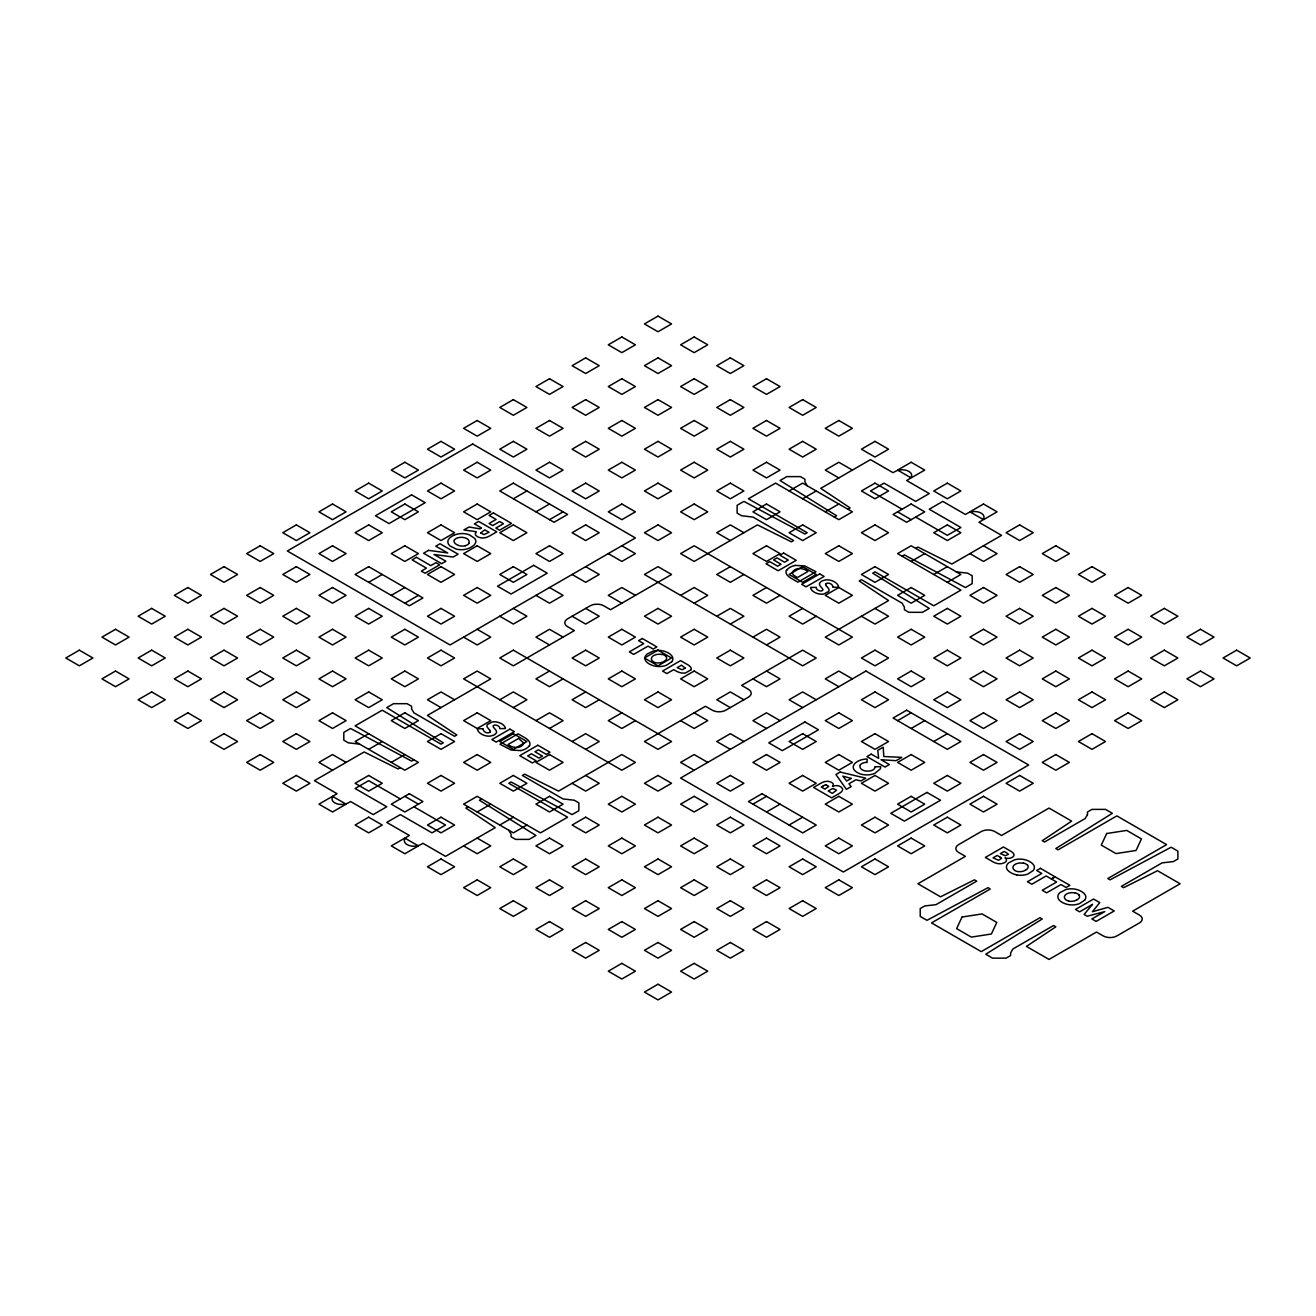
<?xml version="1.0" encoding="UTF-8"?>
<svg xmlns="http://www.w3.org/2000/svg" width="1316" height="1316" viewBox="0 0 1316 1316"><rect width="100%" height="100%" fill="white"/><g stroke="black" fill="none" stroke-linecap="round" stroke-linejoin="round"><path stroke-width="1.5" d="M368.677 582.314L382.249 574.483M513.339 498.797L526.91 490.967M391.28 595.358L404.851 587.528M535.941 511.842L549.512 504.012M404.851 603.189L418.406 595.358M549.512 519.672L563.067 511.842M368.677 733.686L355.123 741.517L404.851 770.222L418.406 762.392L355.106 725.873L382.232 710.212L440.992 744.132L443.262 742.833L386.756 707.597L393.533 703.682L407.088 703.682L411.612 706.297L411.612 708.896L413.882 712.811L454.563 736.302L456.816 735.002L427.437 715.427L490.736 678.875L477.182 671.045L463.61 678.875L621.843 770.222L635.398 762.392L621.843 754.562L558.543 791.113L524.623 774.153L522.37 775.453L563.051 798.944L574.352 800.243L578.875 802.859L578.875 810.689L572.098 814.604L511.069 781.984L508.815 783.283L567.574 817.22L540.448 832.88L477.182 796.328L463.61 804.158L513.339 832.864L526.91 825.033M789.09 490.967L802.661 483.137L852.39 511.842L838.818 519.672L775.552 483.12L748.426 498.78L807.185 532.717L804.931 534.016L743.902 501.396L737.125 505.311L737.125 513.141L741.648 515.757L752.949 517.056L793.63 540.547L791.377 541.847L757.457 524.887L694.157 561.438L680.602 553.608L694.157 545.778L852.39 637.125L838.818 644.955L825.264 637.125L888.563 600.573L859.183 580.998L861.437 579.698L902.118 603.189L904.388 607.104L904.388 609.703L908.912 612.318L922.467 612.318L929.244 608.403L872.738 573.167L875.008 571.868L933.768 605.788L960.894 590.127L897.594 553.608L911.149 545.778L960.877 574.483L947.323 582.314M368.677 749.347L382.249 741.517M802.661 498.797L816.216 490.967M391.28 762.392L404.851 754.562M499.784 699.767L513.339 691.936L526.91 699.767L513.339 707.597M549.512 671.045L535.941 678.875L549.512 686.705L563.067 678.875M680.602 595.358L694.157 587.528L707.728 595.358L694.157 603.189M730.331 566.653L716.776 574.483L730.331 582.314L743.885 574.483M825.264 511.842L838.818 504.012M400.311 767.623L398.057 768.922L364.154 751.962L314.442 780.668L337.044 793.712L334.774 795.029A9.59 5.544 0 0 0 334.774 802.859A9.59 5.544 0 0 0 348.345 802.859L350.599 801.543L373.201 814.604L386.756 806.774L355.123 788.498L368.677 780.668L400.327 798.944M413.882 759.793L411.612 761.092L350.582 728.472L343.805 732.387L343.805 740.217L348.329 742.833L359.63 744.132M834.311 517.056L836.581 515.757L780.075 480.521L786.853 476.606L800.408 476.606L804.931 479.205L804.931 481.82L807.185 485.736M847.882 509.226L850.136 507.927L820.756 488.351L870.468 459.646L893.07 472.691L895.324 471.391A9.59 5.544 0 0 1 908.895 471.391A9.59 5.544 0 0 1 908.895 479.221L906.642 480.521L929.244 493.566L915.673 501.396L884.023 483.137L870.468 490.967L902.118 509.226M535.941 720.642L549.512 712.811L563.067 720.642L549.512 728.472M585.669 691.936L572.115 699.767L585.669 707.597L599.224 699.767M716.776 616.233L730.331 608.403L743.885 616.233L730.331 624.064M766.488 587.528L752.933 595.358L766.488 603.189L780.059 595.358M572.115 741.517L585.669 733.686L599.224 741.517L585.669 749.347M621.843 712.811L608.272 720.642L621.843 728.472L635.398 720.642M752.933 637.125L766.488 629.295L780.059 637.125L766.488 644.955M802.661 608.403L789.09 616.233L802.661 624.064L816.216 616.233M468.118 806.774L465.864 808.073L495.244 827.649L445.532 856.354L422.93 843.309L420.676 844.609A9.59 5.544 0 0 1 407.105 844.609A9.59 5.544 0 0 1 407.105 836.779L409.358 835.479L386.756 822.434L400.327 814.604L431.977 832.864L445.532 825.033L413.882 806.774M481.689 798.944L479.419 800.243L535.925 835.479L529.147 839.394L515.592 839.394L511.069 836.795L511.069 834.18L508.815 830.264M902.118 556.207L904.388 554.908L965.418 587.528L972.195 583.613L972.195 575.783L967.671 573.167L956.37 571.868M915.689 548.377L917.943 547.078L951.846 564.038L1001.558 535.332L978.956 522.288L981.226 520.971A9.59 5.544 0 0 0 981.226 513.141A9.59 5.544 0 0 0 967.655 513.141L965.401 514.457L942.799 501.396L929.244 509.226L960.877 527.502L947.323 535.332L915.673 517.056M477.182 811.988L490.736 804.158M911.149 561.438L924.72 553.608M499.784 825.033L513.339 817.203M933.751 574.483L947.323 566.653M752.933 804.158L766.488 796.328M897.594 720.642L911.149 712.811M766.488 811.988L780.059 804.158M911.149 728.472L924.72 720.642M823.405 785.751L821.25 787.001L824.984 789.139L828.735 786.409L826.037 784.78M789.09 825.033L802.661 817.203M933.751 741.517L947.323 733.686M453.921 535.267L453.362 535.53A17.684 10.215 0 0 0 451.273 536.731L450.829 537.043A14.641 8.455 0 0 0 448.526 539.494A12.568 7.254 0 0 0 448.378 543.919A13.571 7.847 0 0 0 448.838 544.643A13.209 7.633 0 0 0 450.154 546.041L456.06 549.019A13.078 7.551 0 0 0 457.31 549.315A12.272 7.09 0 0 0 465.486 549.282A15.019 8.669 0 0 0 469.68 547.933L470.24 547.67A18.358 10.61 0 0 0 472.329 546.469L472.773 546.156A14.854 8.57 0 0 0 475.092 543.738A12.305 7.106 0 0 0 475.356 539.379A13.078 7.551 0 0 0 474.615 538.293L469.467 534.888A13.209 7.633 0 0 0 467.674 534.296A13.571 7.847 0 0 0 466.423 533.983A12.683 7.32 0 0 0 458.132 533.951A14.476 8.357 0 0 0 453.921 535.267M795.012 565.386L804.767 565.946L816.002 571.753L797.924 582.182L791.377 578.415A22.635 13.078 0 0 1 787.873 575.799A12.173 7.024 0 0 1 786.442 570.206M520.988 750.614L511.233 750.054L499.998 744.247L518.076 733.818L524.623 737.585A22.635 13.078 0 0 1 528.127 740.201A12.173 7.024 0 0 1 529.558 745.794M833.308 788.564L836.565 790.209L832.337 793.4L828.192 790.998L830.626 789.6A7.37 4.261 0 0 1 833.275 788.514M1005.276 857.933L1006.592 858.229A6.169 3.553 0 0 0 1008.829 858.361A4.721 2.731 0 0 0 1010.145 858.18L1011.757 857.588A8.324 4.803 0 0 0 1012.761 856.996L1013.846 855.745A6.021 3.471 0 0 0 1013.813 854.084A9.015 5.215 0 0 0 1012.563 852.521A15.66 9.047 0 0 0 1010.639 851.156L1003.434 846.994L985.355 857.44L992.544 861.585A16.96 9.788 0 0 0 995.357 862.901A9.673 5.577 0 0 0 998.449 863.674A6.646 3.833 0 0 0 1001.624 863.625L1003.96 862.918A9.179 5.297 0 0 0 1004.93 862.408A6.004 3.471 0 0 0 1006.033 861.437A6.267 3.619 0 0 0 1005.194 857.983M852.39 470.092L838.818 462.261L825.264 470.092L838.818 477.905M983.48 545.778L997.051 553.608L983.48 561.438L969.925 553.608M897.594 511.842L911.149 519.672M743.885 532.717L730.331 524.887L716.776 532.717L730.331 540.547M874.992 608.403L888.547 616.233L874.992 624.064L861.421 616.233M621.843 545.778L635.398 553.608L621.843 561.438L608.272 553.608M852.39 678.875L838.818 671.045L825.264 678.875L838.818 686.705M585.669 566.653L599.224 574.483L585.669 582.314L572.115 574.483M635.398 595.358L621.843 587.528L608.272 595.358L621.843 603.189M766.488 671.045L780.059 678.875L766.488 686.705L752.933 678.875M816.216 699.767L802.661 691.936L789.09 699.767L802.661 707.597M549.512 587.528L563.067 595.358L549.512 603.189L535.941 595.358M585.669 608.403L599.224 616.233L585.669 624.064L572.115 616.233M743.885 699.767L730.331 691.936L716.776 699.767L730.331 707.597M780.059 720.642L766.488 712.811L752.933 720.642L766.488 728.472M999.65 856.848L997.232 855.449L993.087 857.835L998.515 860.269L1001.46 858.394M513.339 608.403L526.91 616.233L513.339 624.064L499.784 616.233M563.067 637.125L549.512 629.295L535.941 637.125L549.512 644.955M694.157 712.811L707.728 720.642L694.157 728.472L680.602 720.642M743.885 741.517L730.331 733.686L716.776 741.517L730.331 749.347M477.182 629.295L490.736 637.125L477.182 644.955L463.61 637.125M707.728 762.392L694.157 754.562L680.602 762.392L694.157 770.222M454.579 699.767L441.008 691.936L427.453 699.767L441.008 707.597M585.669 775.453L599.224 783.283L585.669 791.113L572.115 783.283M346.075 762.392L332.52 754.562L318.949 762.392L332.52 770.222M404.851 796.328L418.406 804.158M477.182 838.095L490.736 845.908L477.182 853.739L463.61 845.908M826.432 586.031L827.353 587.084A21.698 12.535 0 0 1 828.537 588.63A8.077 4.655 0 0 1 829.031 590.045A6.481 3.751 0 0 1 828.619 591.493L823.75 594.059A7.583 4.376 0 0 1 820.378 594.141A9.837 5.675 0 0 1 817.121 593.434A14.443 8.34 0 0 1 814.259 592.151A13.357 7.715 0 0 1 811.709 590.012A11.466 6.613 0 0 1 810.557 587.446L816.282 587.364A5.626 3.257 0 0 0 816.512 588.68A7.238 4.178 0 0 0 816.891 589.239L817.187 589.568A6.596 3.816 0 0 0 818.914 590.571A3.027 1.744 0 0 0 821.168 590.917A1.777 1.02 0 0 0 821.743 590.785L822.023 590.67A3.027 1.744 0 0 0 822.401 590.473L822.5 590.39A1.826 1.053 0 0 0 822.862 589.979A2.451 1.415 0 0 0 822.829 589.354A10.248 5.922 0 0 0 822.204 588.384L820.378 586.212A10.166 5.873 0 0 1 819.555 584.584A7.337 4.244 0 0 1 819.72 582.939L821.118 581.508A10.594 6.119 0 0 1 822.237 580.899L824.721 580.093A7.666 4.425 0 0 1 828.142 579.895A9.426 5.445 0 0 1 831.449 580.553A13.259 7.649 0 0 1 834.064 581.639A15.101 8.719 0 0 1 837.47 584.386L838.308 585.817A10.429 6.021 0 0 1 838.555 587.249L832.781 587.281A6.909 3.997 0 0 0 832.699 586.163L832.633 585.933A8.982 5.182 0 0 0 832.255 585.242L831.926 584.814A6.185 3.57 0 0 0 829.754 583.416A3.372 1.941 0 0 0 828.603 583.153A2.566 1.481 0 0 0 826.333 583.613L826.086 583.745A1.958 1.119 0 0 0 825.708 584.255M489.568 729.969L488.647 728.916A21.698 12.535 0 0 1 487.463 727.37A8.077 4.655 0 0 1 486.969 725.955A6.481 3.751 0 0 1 487.381 724.507L492.25 721.941A7.583 4.376 0 0 1 495.622 721.859A9.837 5.675 0 0 1 498.879 722.566A14.443 8.34 0 0 1 501.741 723.849A13.357 7.715 0 0 1 504.291 725.988A11.466 6.613 0 0 1 505.443 728.554L499.718 728.636A5.626 3.257 0 0 0 499.488 727.32A7.238 4.178 0 0 0 499.109 726.761L498.813 726.432A6.596 3.816 0 0 0 497.086 725.429A3.027 1.744 0 0 0 494.832 725.083A1.777 1.02 0 0 0 494.257 725.215L493.977 725.33A3.027 1.744 0 0 0 493.599 725.527L493.5 725.61A1.826 1.053 0 0 0 493.138 726.021A2.451 1.415 0 0 0 493.171 726.646A10.248 5.922 0 0 0 493.796 727.616L495.622 729.788A10.166 5.873 0 0 1 496.445 731.416A7.337 4.244 0 0 1 496.28 733.061L494.882 734.493A10.594 6.119 0 0 1 493.763 735.101L491.279 735.907A7.666 4.425 0 0 1 487.858 736.105A9.426 5.445 0 0 1 484.551 735.447A13.259 7.649 0 0 1 481.936 734.361A15.101 8.719 0 0 1 478.53 731.614L477.692 730.183A10.429 6.021 0 0 1 477.445 728.751L483.219 728.719A6.909 3.997 0 0 0 483.301 729.837L483.367 730.067A8.982 5.182 0 0 0 483.745 730.758L484.074 731.186A6.185 3.57 0 0 0 486.246 732.584A3.372 1.941 0 0 0 487.397 732.847A2.566 1.481 0 0 0 489.667 732.387L489.914 732.255A1.958 1.119 0 0 0 490.292 731.745M666.159 656.47A7.715 4.458 0 0 1 664.021 661.389A8.011 4.622 0 0 1 655.73 662.787A7.534 4.343 0 0 1 653.016 661.504A7.781 4.491 0 0 1 652.884 656.108A7.781 4.491 0 0 1 661.784 654.496M661.899 654.299A7.402 4.277 0 0 1 665.929 656.519M999.601 856.864A7.37 4.261 0 0 1 1001.525 858.377M1016.709 874.877A12.568 7.254 0 0 0 1024.374 874.959A13.571 7.847 0 0 0 1025.641 874.696A13.209 7.633 0 0 0 1028.059 873.939L1033.208 870.518A13.078 7.551 0 0 0 1033.718 869.81A12.272 7.09 0 0 0 1033.669 865.073A15.019 8.669 0 0 0 1031.333 862.654L1030.889 862.342A18.358 10.61 0 0 0 1028.816 861.125L1028.257 860.878A14.854 8.57 0 0 0 1024.078 859.529A12.305 7.106 0 0 0 1016.511 859.381A13.078 7.551 0 0 0 1014.652 859.809L1008.747 862.786A13.209 7.633 0 0 0 1007.711 863.822A13.571 7.847 0 0 0 1007.184 864.546A12.683 7.32 0 0 0 1007.102 869.333A14.476 8.357 0 0 0 1009.388 871.768L1009.833 872.08A17.684 10.215 0 0 0 1011.922 873.281L1012.481 873.544A14.641 8.455 0 0 0 1016.709 874.877M1027.697 865.204A7.715 4.458 0 0 1 1025.559 870.106M1025.542 870.123A8.011 4.622 0 0 1 1017.268 871.521A7.534 4.343 0 0 1 1014.554 870.238A7.781 4.491 0 0 1 1014.406 864.842A7.781 4.491 0 0 1 1023.305 863.23M1023.437 863.033A7.402 4.277 0 0 1 1027.467 865.254M1079.104 894.88A7.715 4.458 0 0 1 1076.965 899.799M1076.949 899.799A8.011 4.622 0 0 1 1068.674 901.197M1074.843 892.709A7.402 4.277 0 0 1 1078.873 894.929M1074.728 892.906A7.781 4.491 0 0 0 1065.828 894.518A7.781 4.491 0 0 0 1065.993 899.897A7.534 4.343 0 0 0 1068.74 901.065M465.288 545.827A7.715 4.458 0 0 1 456.767 544.594A8.011 4.622 0 0 1 454.333 539.807M469.039 543.376A7.402 4.277 0 0 1 465.19 545.696M468.693 543.294A7.781 4.491 0 0 0 465.913 538.162A7.781 4.491 0 0 0 456.586 538.26A7.534 4.343 0 0 0 454.563 539.84M823.471 785.784A6.383 3.685 0 0 1 825.856 784.747M860.055 765.057A7.468 4.31 0 0 1 861.766 763.609A7.583 4.376 0 0 1 864.217 762.671L864.563 762.589A5.182 2.994 0 0 1 867.08 762.457L867.08 759.036A9.228 5.33 0 0 0 865.221 759.085L862.095 759.628A15.479 8.932 0 0 0 857.637 761.405L856.667 762.013A14.854 8.587 0 0 0 854.183 764.366A12.617 7.287 0 0 0 853.903 769.465L854.166 769.86A12.617 7.287 0 0 0 855.087 770.913L856.321 771.916A16.795 9.689 0 0 0 857.884 772.854L859.562 773.627A13.061 7.534 0 0 0 861.338 774.219A13.67 7.896 0 0 0 862.589 774.515A13.16 7.6 0 0 0 874.976 773.265L880.289 768.906A11.926 6.893 0 0 0 880.667 766.669L874.762 766.784A6.152 3.553 0 0 1 874.63 768.231L874.531 768.445A5.873 3.389 0 0 1 874.071 769.07L873.363 769.663A8.702 5.034 0 0 1 872.771 770.057A7.732 4.474 0 0 1 863.296 770.354A7.732 4.474 0 0 1 860.417 765.139M529.197 745.728A13.423 7.748 0 0 1 520.939 750.531M489.486 730.002A5.988 3.455 0 0 1 490.407 731.745M826.514 585.998A5.988 3.455 0 0 1 825.593 584.255M786.803 570.272A13.423 7.748 0 0 1 795.061 565.469M685.225 668.15L682.116 669.745L677.197 667.64L681.458 665.172L685.225 668.15M480.834 532.964L483.926 534.592L488.976 532.273L484.765 529.855L480.85 532.898M523.817 743.195C521.3 749.248 512.368 748.113 508.042 744.527L518.619 738.424L523.817 743.195M792.183 572.707L793.285 574.911L797.381 577.576L807.958 571.473C803.599 567.92 795.029 566.785 792.199 572.592M1008.04 854.429L1005.194 855.745L1000.44 853.591L1004.174 851.436L1006.312 852.669A6.383 3.685 0 0 1 1008.056 854.1L1008.04 854.429M475.504 533.013L475.405 533.342A6.909 3.997 0 0 0 475.389 534.312A6.218 3.586 0 0 0 476.047 535.546L477.05 536.402A10.199 5.889 0 0 0 478.267 537.076L480.669 537.833A6.761 3.899 0 0 0 483.926 537.915A9.409 5.428 0 0 0 487.052 537.142A16.96 9.788 0 0 0 489.865 535.826L496.757 531.845L478.679 521.416L474.385 523.883L481.574 528.029L480.093 528.884L469.006 527.009L463.89 529.953L476.359 531.697L475.504 533.013M962.012 917.038L956.633 928.619L971.323 937.107L991.392 933.998L996.771 922.417L982.081 913.929L962.012 917.038M1106.674 833.521L1101.295 845.102L1115.984 853.591L1136.053 850.481L1141.433 838.901L1126.743 830.412L1106.674 833.521M833.044 785.586L832.518 786.359A6.267 3.619 0 0 1 838.621 785.866A6.004 3.471 0 0 1 840.25 786.557A9.179 5.297 0 0 1 841.154 787.116L842.388 788.465A6.646 3.833 0 0 1 842.454 790.291A9.673 5.577 0 0 1 841.121 792.084A16.96 9.788 0 0 1 838.851 793.696L831.646 797.858L813.568 787.429L820.773 783.267A15.66 9.047 0 0 1 823.125 782.148A9.015 5.215 0 0 1 825.856 781.424A6.021 3.471 0 0 1 828.735 781.408L830.873 782.033A8.324 4.803 0 0 1 831.926 782.609L832.929 783.546A4.721 2.731 0 0 1 833.242 784.303A6.169 3.553 0 0 1 833.044 785.586M1087.477 814.604L1085.207 818.519L1044.526 842.01L1042.256 840.71L1071.652 821.135L1049.033 808.073L1001.558 835.479L994.781 831.564A9.59 5.544 0 0 0 981.226 831.564L958.624 844.609A9.59 5.544 0 0 0 958.624 852.439L965.401 856.354L917.943 883.76L940.545 896.821L974.449 879.845L976.719 881.161L936.021 904.651L924.72 905.951L920.213 908.566L920.213 916.397L926.99 920.312L988.02 887.675L990.274 888.991L931.514 922.911L981.243 951.633L1040.002 917.696L1042.256 918.996L985.75 954.232L992.544 958.147L1006.098 958.147L1010.622 955.548L1010.622 952.932L1012.876 949.017L1053.557 925.526L1055.827 926.826L1026.447 946.401L1049.033 959.446L1096.491 932.041L1103.285 935.956A9.59 5.544 0 0 0 1116.84 935.956L1139.442 922.911A9.59 5.544 0 0 0 1139.442 915.081L1132.665 911.165L1180.123 883.76L1157.537 870.715L1123.634 887.675L1121.38 886.375L1162.061 862.885L1173.362 861.585L1177.886 858.97L1177.886 851.139L1171.108 847.224L1110.079 879.845L1107.809 878.545L1166.585 844.625L1116.856 815.904L1058.08 849.84L1055.827 848.54L1112.333 813.304L1105.555 809.389L1091.984 809.389L1087.477 811.988L1087.477 814.604M690.834 669.926L685.504 672.953A6.893 3.981 0 0 1 682.165 673.052A9.969 5.758 0 0 1 678.908 672.279A16.697 9.64 0 0 1 675.898 670.897L673.726 669.647L666.899 673.578L662.54 671.061L680.619 660.616L687.248 664.448A17.717 10.232 0 0 1 689.749 666.225L690.193 666.686A8.817 5.083 0 0 1 691.048 668.067A6.531 3.767 0 0 1 690.834 669.926M1092.362 904.437L1084.137 914.472L1087.197 916.232L1104.782 911.61L1091.869 918.93L1096.146 921.397L1114.224 910.952L1107.908 907.316L1092.395 911.741L1099.765 902.612L1093.563 899.025L1075.485 909.471L1079.597 911.84L1092.362 904.437M671.67 661.8L666.521 665.205A13.209 7.633 0 0 1 664.103 665.962A13.571 7.847 0 0 1 662.836 666.225A12.568 7.254 0 0 1 655.171 666.143A14.641 8.455 0 0 1 650.943 664.81L650.384 664.547A17.684 10.215 0 0 1 648.311 663.346L647.85 663.034A14.476 8.357 0 0 1 645.58 660.599A12.683 7.32 0 0 1 645.63 655.812A13.571 7.847 0 0 1 646.172 655.088A13.209 7.633 0 0 1 647.209 654.052L653.114 651.075A13.078 7.551 0 0 1 654.99 650.663A12.305 7.106 0 0 1 662.54 650.811A14.854 8.57 0 0 1 666.719 652.144L667.278 652.407A18.358 10.61 0 0 1 669.351 653.608L669.811 653.92A15.019 8.669 0 0 1 672.147 656.355A12.272 7.09 0 0 1 672.213 661.076A13.078 7.551 0 0 1 671.67 661.8M1084.614 900.21L1079.465 903.615A13.209 7.633 0 0 1 1077.047 904.372A13.571 7.847 0 0 1 1075.781 904.635A12.568 7.254 0 0 1 1068.131 904.553A14.641 8.455 0 0 1 1063.904 903.22L1063.328 902.973A17.684 10.215 0 0 1 1061.255 901.773L1060.795 901.444A14.476 8.357 0 0 1 1058.525 899.009A12.683 7.32 0 0 1 1058.574 894.222A13.571 7.847 0 0 1 1059.117 893.498A13.209 7.633 0 0 1 1060.153 892.462L1066.059 889.484A13.078 7.551 0 0 1 1067.934 889.09A12.305 7.106 0 0 1 1075.485 889.221A14.854 8.57 0 0 1 1079.663 890.554L1080.222 890.817A18.358 10.61 0 0 1 1082.295 892.018L1082.755 892.33A15.019 8.669 0 0 1 1085.091 894.765A12.272 7.09 0 0 1 1085.157 899.486A13.078 7.551 0 0 1 1084.614 900.21M79.355 650.17L65.8 658L79.355 665.83L92.926 658L79.355 650.17M115.528 629.295L101.957 637.125L115.528 644.955L129.083 637.125L115.528 629.295M151.685 608.403L138.131 616.233L151.685 624.064L165.257 616.233L151.685 608.403M187.859 587.528L174.288 595.358L187.859 603.189L201.414 595.358L187.859 587.528M224.016 566.653L210.461 574.483L224.016 582.314L237.587 574.483L224.016 566.653M260.19 545.778L246.618 553.608L260.19 561.438L273.744 553.608L260.19 545.778M296.347 524.887L282.792 532.717L296.347 540.547L309.918 532.717L296.347 524.887M332.52 504.012L318.949 511.842L332.52 519.672L346.075 511.842L332.52 504.012M368.677 483.137L355.123 490.967L368.677 498.797L382.249 490.967L368.677 483.137M404.851 462.261L391.28 470.092L404.851 477.905L418.406 470.092L404.851 462.261M441.008 441.37L427.453 449.2L441.008 457.03L454.579 449.2L441.008 441.37M477.182 420.495L463.61 428.325L477.182 436.155L490.736 428.325L477.182 420.495M513.339 399.62L499.784 407.45L513.339 415.28L526.91 407.45L513.339 399.62M549.512 378.728L535.941 386.559L549.512 394.389L563.067 386.559L549.512 378.728M585.669 357.853L572.115 365.684L585.669 373.514L599.224 365.684L585.669 357.853M621.843 336.978L608.272 344.808L621.843 352.639L635.398 344.808L621.843 336.978M658 316.103L644.445 323.933L658 331.764L671.555 323.933L658 316.103M472.658 443.985L287.316 550.993L450.056 644.955L635.398 537.948L472.658 443.985M411.612 494.865L375.455 515.757L389.01 523.587L425.183 502.696L411.612 494.865M115.528 671.045L101.957 678.875L115.528 686.705L129.083 678.875L115.528 671.045M151.685 650.17L138.131 658L151.685 665.83L165.257 658L151.685 650.17M187.859 629.295L174.288 637.125L187.859 644.955L201.414 637.125L187.859 629.295M224.016 608.403L210.461 616.233L224.016 624.064L237.587 616.233L224.016 608.403M260.19 587.528L246.618 595.358L260.19 603.189L273.744 595.358L260.19 587.528M296.347 566.653L282.792 574.483L296.347 582.314L309.918 574.483L296.347 566.653M332.52 545.778L318.949 553.608L332.52 561.438L346.075 553.608L332.52 545.778M368.677 524.887L355.123 532.717L368.677 540.547L382.249 532.717L368.677 524.887M404.851 504.012L391.28 511.842L404.851 519.672L418.406 511.842L404.851 504.012M441.008 483.137L427.453 490.967L441.008 498.797L454.579 490.967L441.008 483.137M477.182 462.261L463.61 470.092L477.182 477.905L490.736 470.092L477.182 462.261M513.339 441.37L499.784 449.2L513.339 457.03L526.91 449.2L513.339 441.37M549.512 420.495L535.941 428.325L549.512 436.155L563.067 428.325L549.512 420.495M585.669 399.62L572.115 407.45L585.669 415.28L599.224 407.45L585.669 399.62M621.843 378.728L608.272 386.559L621.843 394.389L635.398 386.559L621.843 378.728M658 357.853L644.445 365.684L658 373.514L671.555 365.684L658 357.853M694.157 336.978L680.602 344.808L694.157 352.639L707.728 344.808L694.157 336.978M151.685 691.936L138.131 699.767L151.685 707.597L165.257 699.767L151.685 691.936M187.859 671.045L174.288 678.875L187.859 686.705L201.414 678.875L187.859 671.045M224.016 650.17L210.461 658L224.016 665.83L237.587 658L224.016 650.17M260.19 629.295L246.618 637.125L260.19 644.955L273.744 637.125L260.19 629.295M296.347 608.403L282.792 616.233L296.347 624.064L309.918 616.233L296.347 608.403M332.52 587.528L318.949 595.358L332.52 603.189L346.075 595.358L332.52 587.528M368.677 566.653L355.106 574.483L409.358 605.788L422.913 597.957L368.677 566.653M404.851 545.778L391.28 553.608L404.851 561.438L418.406 553.608L404.851 545.778M441.008 524.887L427.453 532.717L441.008 540.547L454.579 532.717L441.008 524.887M477.182 504.012L463.61 511.842L477.182 519.672L490.736 511.842L477.182 504.012M513.339 483.137L499.767 490.95L554.02 522.271L567.574 514.441L513.322 483.12M549.512 462.261L535.941 470.092L549.512 477.905L563.067 470.092L549.512 462.261M585.669 441.37L572.115 449.2L585.669 457.03L599.224 449.2L585.669 441.37M621.843 420.495L608.272 428.325L621.843 436.155L635.398 428.325L621.843 420.495M658 399.62L644.445 407.45L658 415.28L671.555 407.45L658 399.62M694.157 378.728L680.602 386.559L694.157 394.389L707.728 386.559L694.157 378.728M730.331 357.853L716.776 365.684L730.331 373.514L743.885 365.684L730.331 357.853M416.465 557.326L412.105 559.859L426.45 568.134L421.35 571.095L425.068 573.25L439.659 564.827L435.925 562.672L430.825 565.617L416.465 557.326M428.522 550.368L423.571 553.23L441.65 563.676L445.894 561.225L433.984 554.48L453.115 557.046L458.1 554.184L440.021 543.738L435.777 546.189L447.703 552.95L428.522 550.368M493.401 512.911L489.075 515.411L496.099 519.458L489.108 523.505L492.71 525.577L499.702 521.547L503.436 523.702L495.852 528.078L499.57 530.233L511.48 523.357L493.401 512.911M187.859 712.811L174.288 720.642L187.859 728.472L201.414 720.642L187.859 712.811M224.016 691.936L210.461 699.767L224.016 707.597L237.587 699.767L224.016 691.936M260.19 671.045L246.618 678.875L260.19 686.705L273.744 678.875L260.19 671.045M296.347 650.17L282.792 658L296.347 665.83L309.918 658L296.347 650.17M332.52 629.295L318.949 637.125L332.52 644.955L346.075 637.125L332.52 629.295M368.677 608.403L355.123 616.233L368.677 624.064L382.249 616.233L368.677 608.403M441.008 566.653L427.453 574.483L441.008 582.314L454.579 574.483L441.008 566.653M477.182 545.778L463.61 553.608L477.182 561.438L490.736 553.608L477.182 545.778M513.339 524.887L499.784 532.717L513.339 540.547L526.91 532.717L513.339 524.887M585.669 483.137L572.115 490.967L585.669 498.797L599.224 490.967L585.669 483.137M621.843 462.261L608.272 470.092L621.843 477.905L635.398 470.092L621.843 462.261M658 441.37L644.445 449.2L658 457.03L671.555 449.2L658 441.37M694.157 420.495L680.602 428.325L694.157 436.155L707.728 428.325L694.157 420.495M730.331 399.62L716.776 407.45L730.331 415.28L743.885 407.45L730.331 399.62M766.488 378.728L752.933 386.559L766.488 394.389L780.059 386.559L766.488 378.728M224.016 733.686L210.461 741.517L224.016 749.347L237.587 741.517L224.016 733.686M260.19 712.811L246.618 720.642L260.19 728.472L273.744 720.642L260.19 712.811M296.347 691.936L282.792 699.767L296.347 707.597L309.918 699.767L296.347 691.936M332.52 671.045L318.949 678.875L332.52 686.705L346.075 678.875L332.52 671.045M368.677 650.17L355.123 658L368.677 665.83L382.249 658L368.677 650.17M404.851 629.295L391.28 637.125L404.851 644.955L418.406 637.125L404.851 629.295M441.008 608.403L427.453 616.233L441.008 624.064L454.579 616.233L441.008 608.403M477.182 587.528L463.61 595.358L477.182 603.189L490.736 595.358L477.182 587.528M513.339 566.653L499.784 574.483L513.339 582.314L526.91 574.483L513.339 566.653M549.512 545.778L535.941 553.608L549.512 561.438L563.067 553.608L549.512 545.778M585.669 524.887L572.115 532.717L585.669 540.547L599.224 532.717L585.669 524.887M621.843 504.012L608.272 511.842L621.843 519.672L635.398 511.842L621.843 504.012M658 483.137L644.445 490.967L658 498.797L671.555 490.967L658 483.137M694.157 462.261L680.602 470.092L694.157 477.905L707.728 470.092L694.157 462.261M730.331 441.37L716.776 449.2L730.331 457.03L743.885 449.2L730.331 441.37M766.488 420.495L752.933 428.325L766.488 436.155L780.059 428.325L766.488 420.495M802.661 399.62L789.09 407.45L802.661 415.28L816.216 407.45L802.661 399.62M533.671 565.337L497.514 586.212L511.069 594.042L547.226 573.167L533.671 565.337M260.19 754.562L246.618 762.392L260.19 770.222L273.744 762.392L260.19 754.562M296.347 733.686L282.792 741.517L296.347 749.347L309.918 741.517L296.347 733.686M332.52 712.811L318.949 720.642L332.52 728.472L346.075 720.642L332.52 712.811M368.677 691.936L355.123 699.767L368.677 707.597L382.249 699.767L368.677 691.936M404.851 671.045L391.28 678.875L404.851 686.705L418.406 678.875L404.851 671.045M441.008 650.17L427.453 658L441.008 665.83L454.579 658L441.008 650.17M658 524.887L644.445 532.717L658 540.547L671.555 532.717L658 524.887M694.157 504.012L680.602 511.842L694.157 519.672L707.728 511.842L694.157 504.012M730.331 483.137L716.776 490.967L730.331 498.797L743.885 490.967L730.331 483.137M766.488 462.261L752.933 470.092L766.488 477.905L780.059 470.092L766.488 462.261M802.661 441.37L789.09 449.2L802.661 457.03L816.216 449.2L802.661 441.37M838.818 420.495L825.264 428.325L838.818 436.155L852.39 428.325L838.818 420.495M296.347 775.453L282.792 783.283L296.347 791.113L309.918 783.283L296.347 775.453M404.851 712.811L391.28 720.642L404.851 728.472L418.406 720.642L404.851 712.811M513.339 650.17L499.784 658L513.339 665.83L574.368 630.594L567.591 626.679A9.59 5.544 0 0 1 567.591 618.849L590.193 605.804A9.59 5.544 0 0 1 603.748 605.804L610.542 609.719L671.555 574.483L658 566.653L644.445 574.483L802.661 665.83L816.216 658L802.661 650.17L741.632 685.406L748.409 689.321A9.59 5.544 0 0 1 748.409 697.151L725.807 710.196A9.59 5.544 0 0 1 712.252 710.196L705.458 706.281L644.445 741.517L658 749.347L671.555 741.517L513.339 650.17M766.488 504.012L752.933 511.842L766.488 519.672L780.059 511.842L766.488 504.012M874.992 441.37L861.421 449.2L874.992 457.03L888.547 449.2L874.992 441.37M332.52 796.328L318.949 804.158L332.52 811.988L346.075 804.158L332.52 796.328M368.677 775.453L355.123 783.283L368.677 791.113L382.249 783.283L368.677 775.453M441.008 733.686L427.453 741.517L441.008 749.347L454.579 741.517L441.008 733.686M477.182 712.811L463.61 720.642L477.182 728.472L490.736 720.642L477.182 712.811M585.669 650.17L572.115 658L585.669 665.83L599.224 658L585.669 650.17M621.843 629.295L608.272 637.125L621.843 644.955L635.398 637.125L621.843 629.295M658 608.403L644.445 616.233L658 624.064L671.555 616.233L658 608.403M766.488 545.778L752.933 553.608L766.488 561.438L780.059 553.608L766.488 545.778M802.661 524.887L789.09 532.717L802.661 540.547L816.216 532.717L802.661 524.887M874.992 483.137L861.421 490.967L874.992 498.797L888.547 490.967L874.992 483.137M911.149 462.261L897.594 470.092L911.149 477.905L924.72 470.092L911.149 462.261M783.612 553.049L779.894 555.204L788.3 560.057L784.533 562.228L777.032 557.885L773.528 559.909L781.046 564.235L777.641 566.209L769.695 561.619L765.994 563.758L778.151 570.766L796.229 560.336L783.612 553.049M642.307 638.507L638.573 640.645L643.688 643.606L629.328 651.881L633.703 654.414L648.048 646.123L653.164 649.068L656.881 646.913L642.307 638.507M509.95 729.13L491.871 739.559L496.264 742.109L514.342 731.663L509.95 729.13M368.677 817.203L355.123 825.033L368.677 832.864L382.249 825.033L368.677 817.203M409.358 793.712L391.28 804.158L404.851 811.988L422.93 801.543L409.358 793.712M441.008 775.453L427.453 783.283L441.008 791.113L454.579 783.283L441.008 775.453M477.182 754.562L463.61 762.392L477.182 770.222L490.736 762.392L477.182 754.562M513.339 733.686L499.784 741.517L513.339 749.347L526.91 741.517L513.339 733.686M621.843 671.045L608.272 678.875L621.843 686.705L635.398 678.875L621.843 671.045M658 650.17L644.445 658L658 665.83L671.555 658L658 650.17M694.157 629.295L680.602 637.125L694.157 644.955L707.728 637.125L694.157 629.295M802.661 566.653L789.09 574.483L802.661 582.314L816.216 574.483L802.661 566.653M838.818 545.778L825.264 553.608L838.818 561.438L852.39 553.608L838.818 545.778M874.992 524.887L861.421 532.717L874.992 540.547L888.547 532.717L874.992 524.887M911.149 504.012L893.07 514.457L906.642 522.288L924.72 511.842L911.149 504.012M947.323 483.137L933.751 490.967L947.323 498.797L960.877 490.967L947.323 483.137M819.736 573.891L801.658 584.337L806.05 586.87L824.129 576.441L819.736 573.891M537.849 745.234L519.771 755.664L532.388 762.951L536.106 760.796L527.7 755.943L531.467 753.772L538.968 758.115L542.472 756.091L534.954 751.765L538.359 749.791L546.305 754.381L550.006 752.242L537.849 745.234M404.851 838.095L391.28 845.908L404.851 853.739L418.406 845.908L404.851 838.095M441.008 817.203L427.453 825.033L441.008 832.864L454.579 825.033L441.008 817.203M513.339 775.453L499.784 783.283L513.339 791.113L526.91 783.283L513.339 775.453M549.512 754.562L535.941 762.392L549.512 770.222L563.067 762.392L549.512 754.562M658 691.936L644.445 699.767L658 707.597L671.555 699.767L658 691.936M694.157 671.045L680.602 678.875L694.157 686.705L707.728 678.875L694.157 671.045M730.331 650.17L716.776 658L730.331 665.83L743.885 658L730.331 650.17M838.818 587.528L825.264 595.358L838.818 603.189L852.39 595.358L838.818 587.528M874.992 566.653L861.421 574.483L874.992 582.314L888.547 574.483L874.992 566.653M947.323 524.887L933.751 532.717L947.323 540.547L960.877 532.717L947.323 524.887M983.48 504.012L969.925 511.842L983.48 519.672L997.051 511.842L983.48 504.012M441.008 858.97L427.453 866.8L441.008 874.63L454.579 866.8L441.008 858.97M549.512 796.328L535.941 804.158L549.512 811.988L563.067 804.158L549.512 796.328M911.149 587.528L897.594 595.358L911.149 603.189L924.72 595.358L911.149 587.528M1019.653 524.887L1006.082 532.717L1019.653 540.547L1033.208 532.717L1019.653 524.887M477.182 879.845L463.61 887.675L477.182 895.505L490.736 887.675L477.182 879.845M513.339 858.97L499.784 866.8L513.339 874.63L526.91 866.8L513.339 858.97M549.512 838.095L535.941 845.908L549.512 853.739L563.067 845.908L549.512 838.095M585.669 817.203L572.115 825.033L585.669 832.864L599.224 825.033L585.669 817.203M621.843 796.328L608.272 804.158L621.843 811.988L635.398 804.158L621.843 796.328M658 775.453L644.445 783.283L658 791.113L671.555 783.283L658 775.453M874.992 650.17L861.421 658L874.992 665.83L888.547 658L874.992 650.17M911.149 629.295L897.594 637.125L911.149 644.955L924.72 637.125L911.149 629.295M947.323 608.403L933.751 616.233L947.323 624.064L960.877 616.233L947.323 608.403M983.48 587.528L969.925 595.358L983.48 603.189L997.051 595.358L983.48 587.528M1019.653 566.653L1006.082 574.483L1019.653 582.314L1033.208 574.483L1019.653 566.653M1055.81 545.778L1042.256 553.608L1055.81 561.438L1069.382 553.608L1055.81 545.778M865.944 671.045L680.602 778.052L843.342 872.014L1028.684 765.007L865.944 671.045M804.931 721.958L768.774 742.833L782.329 750.663L818.486 729.788L804.931 721.958M513.339 900.72L499.784 908.55L513.339 916.38L526.91 908.55L513.339 900.72M549.512 879.845L535.941 887.675L549.512 895.505L563.067 887.675L549.512 879.845M585.669 858.97L572.115 866.8L585.669 874.63L599.224 866.8L585.669 858.97M621.843 838.095L608.272 845.908L621.843 853.739L635.398 845.908L621.843 838.095M658 817.203L644.445 825.033L658 832.864L671.555 825.033L658 817.203M694.157 796.328L680.602 804.158L694.157 811.988L707.728 804.158L694.157 796.328M730.331 775.453L716.776 783.283L730.331 791.113L743.885 783.283L730.331 775.453M766.488 754.562L752.933 762.392L766.488 770.222L780.059 762.392L766.488 754.562M802.661 733.686L789.09 741.517L802.661 749.347L816.216 741.517L802.661 733.686M838.818 712.811L825.264 720.642L838.818 728.472L852.39 720.642L838.818 712.811M874.992 691.936L861.421 699.767L874.992 707.597L888.547 699.767L874.992 691.936M911.149 671.045L897.594 678.875L911.149 686.705L924.72 678.875L911.149 671.045M947.323 650.17L933.751 658L947.323 665.83L960.877 658L947.323 650.17M983.48 629.295L969.925 637.125L983.48 644.955L997.051 637.125L983.48 629.295M1019.653 608.403L1006.082 616.233L1019.653 624.064L1033.208 616.233L1019.653 608.403M1055.81 587.528L1042.256 595.358L1055.81 603.189L1069.382 595.358L1055.81 587.528M1091.984 566.653L1078.413 574.483L1091.984 582.314L1105.539 574.483L1091.984 566.653M761.98 793.729L748.426 801.559L802.678 832.88L816.233 825.05L761.98 793.729M906.642 710.212L893.087 718.043L947.323 749.347L960.894 741.517L906.642 710.212M549.512 921.611L535.941 929.441L549.512 937.272L563.067 929.441L549.512 921.611M585.669 900.72L572.115 908.55L585.669 916.38L599.224 908.55L585.669 900.72M621.843 879.845L608.272 887.675L621.843 895.505L635.398 887.675L621.843 879.845M658 858.97L644.445 866.8L658 874.63L671.555 866.8L658 858.97M694.157 838.095L680.602 845.908L694.157 853.739L707.728 845.908L694.157 838.095M730.331 817.203L716.776 825.033L730.331 832.864L743.885 825.033L730.331 817.203M802.661 775.453L789.09 783.283L802.661 791.113L816.216 783.283L802.661 775.453M838.818 754.562L825.264 762.392L838.818 770.222L852.39 762.392L838.818 754.562M874.992 733.686L861.421 741.517L874.992 749.347L888.547 741.517L874.992 733.686M947.323 691.936L933.751 699.767L947.323 707.597L960.877 699.767L947.323 691.936M983.48 671.045L969.925 678.875L983.48 686.705L997.051 678.875L983.48 671.045M1019.653 650.17L1006.082 658L1019.653 665.83L1033.208 658L1019.653 650.17M1055.81 629.295L1042.256 637.125L1055.81 644.955L1069.382 637.125L1055.81 629.295M1091.984 608.403L1078.413 616.233L1091.984 624.064L1105.539 616.233L1091.984 608.403M1128.141 587.528L1114.586 595.358L1128.141 603.189L1141.712 595.358L1128.141 587.528M840.151 772.064L835.907 774.515L846.402 789.337L851.156 786.59L848.935 783.777L855.943 779.746L860.894 780.98L865.747 778.184L840.151 772.064M871.241 754.134L866.948 756.601L885.026 767.047L889.32 764.563L881.046 759.727L896.081 760.664L901.789 757.374L883.776 756.503L883.233 747.192L877.772 750.35L878.66 758.329L871.241 754.134M851.238 778.414L846.698 781.03L842.783 776.127L851.238 778.414M585.669 942.486L572.115 950.317L585.669 958.147L599.224 950.317L585.669 942.486M621.843 921.611L608.272 929.441L621.843 937.272L635.398 929.441L621.843 921.611M658 900.72L644.445 908.55L658 916.38L671.555 908.55L658 900.72M694.157 879.845L680.602 887.675L694.157 895.505L707.728 887.675L694.157 879.845M730.331 858.97L716.776 866.8L730.331 874.63L743.885 866.8L730.331 858.97M766.488 838.095L752.933 845.908L766.488 853.739L780.059 845.908L766.488 838.095M838.818 796.328L825.264 804.158L838.818 811.988L852.39 804.158L838.818 796.328M874.992 775.453L861.421 783.283L874.992 791.113L888.547 783.283L874.992 775.453M911.149 754.562L897.594 762.392L911.149 770.222L924.72 762.392L911.149 754.562M983.48 712.811L969.925 720.642L983.48 728.472L997.051 720.642L983.48 712.811M1019.653 691.936L1006.082 699.767L1019.653 707.597L1033.208 699.767L1019.653 691.936M1055.81 671.045L1042.256 678.875L1055.81 686.705L1069.382 678.875L1055.81 671.045M1091.984 650.17L1078.413 658L1091.984 665.83L1105.539 658L1091.984 650.17M1128.141 629.295L1114.586 637.125L1128.141 644.955L1141.712 637.125L1128.141 629.295M1164.315 608.403L1150.743 616.233L1164.315 624.064L1177.869 616.233L1164.315 608.403M621.843 963.361L608.272 971.192L621.843 979.022L635.398 971.192L621.843 963.361M658 942.486L644.445 950.317L658 958.147L671.555 950.317L658 942.486M694.157 921.611L680.602 929.441L694.157 937.272L707.728 929.441L694.157 921.611M730.331 900.72L716.776 908.55L730.331 916.38L743.885 908.55L730.331 900.72M766.488 879.845L752.933 887.675L766.488 895.505L780.059 887.675L766.488 879.845M802.661 858.97L789.09 866.8L802.661 874.63L816.216 866.8L802.661 858.97M838.818 838.095L825.264 845.908L838.818 853.739L852.39 845.908L838.818 838.095M874.992 817.203L861.421 825.033L874.992 832.864L888.547 825.033L874.992 817.203M911.149 796.328L897.594 804.158L911.149 811.988L924.72 804.158L911.149 796.328M947.323 775.453L933.751 783.283L947.323 791.113L960.877 783.283L947.323 775.453M983.48 754.562L969.925 762.392L983.48 770.222L997.051 762.392L983.48 754.562M1019.653 733.686L1006.082 741.517L1019.653 749.347L1033.208 741.517L1019.653 733.686M1055.81 712.811L1042.256 720.642L1055.81 728.472L1069.382 720.642L1055.81 712.811M1091.984 691.936L1078.413 699.767L1091.984 707.597L1105.539 699.767L1091.984 691.936M1128.141 671.045L1114.586 678.875L1128.141 686.705L1141.712 678.875L1128.141 671.045M1164.315 650.17L1150.743 658L1164.315 665.83L1177.869 658L1164.315 650.17M1200.472 629.295L1186.917 637.125L1200.472 644.955L1214.043 637.125L1200.472 629.295M926.99 792.413L890.817 813.304L904.388 821.135L940.545 800.243L926.99 792.413M658 984.236L644.445 992.067L658 999.897L671.555 992.067L658 984.236M694.157 963.361L680.602 971.192L694.157 979.022L707.728 971.192L694.157 963.361M730.331 942.486L716.776 950.317L730.331 958.147L743.885 950.317L730.331 942.486M766.488 921.611L752.933 929.441L766.488 937.272L780.059 929.441L766.488 921.611M802.661 900.72L789.09 908.55L802.661 916.38L816.216 908.55L802.661 900.72M838.818 879.845L825.264 887.675L838.818 895.505L852.39 887.675L838.818 879.845M874.992 858.97L861.421 866.8L874.992 874.63L888.547 866.8L874.992 858.97M911.149 838.095L897.594 845.908L911.149 853.739L924.72 845.908L911.149 838.095M947.323 817.203L933.751 825.033L947.323 832.864L960.877 825.033L947.323 817.203M983.48 796.328L969.925 804.158L983.48 811.988L997.051 804.158L983.48 796.328M1019.653 775.453L1006.082 783.283L1019.653 791.113L1033.208 783.283L1019.653 775.453M1055.81 754.562L1042.256 762.392L1055.81 770.222L1069.382 762.392L1055.81 754.562M1091.984 733.686L1078.413 741.517L1091.984 749.347L1105.539 741.517L1091.984 733.686M1128.141 712.811L1114.586 720.642L1128.141 728.472L1141.712 720.642L1128.141 712.811M1164.315 691.936L1150.743 699.767L1164.315 707.597L1177.869 699.767L1164.315 691.936M1200.472 671.045L1186.917 678.875L1200.472 686.705L1214.043 678.875L1200.472 671.045M1236.645 650.17L1223.074 658L1236.645 665.83L1250.2 658L1236.645 650.17M1040.413 868.346L1036.679 870.501L1041.795 873.446L1027.434 881.736L1031.81 884.253L1046.154 875.962L1051.27 878.923L1055.004 876.769L1040.413 868.346M1055.251 876.917L1051.517 879.072L1056.633 882.016L1042.272 890.307L1046.648 892.824L1060.992 884.533L1066.108 887.477L1069.842 885.339L1055.251 876.917"/></g></svg>
